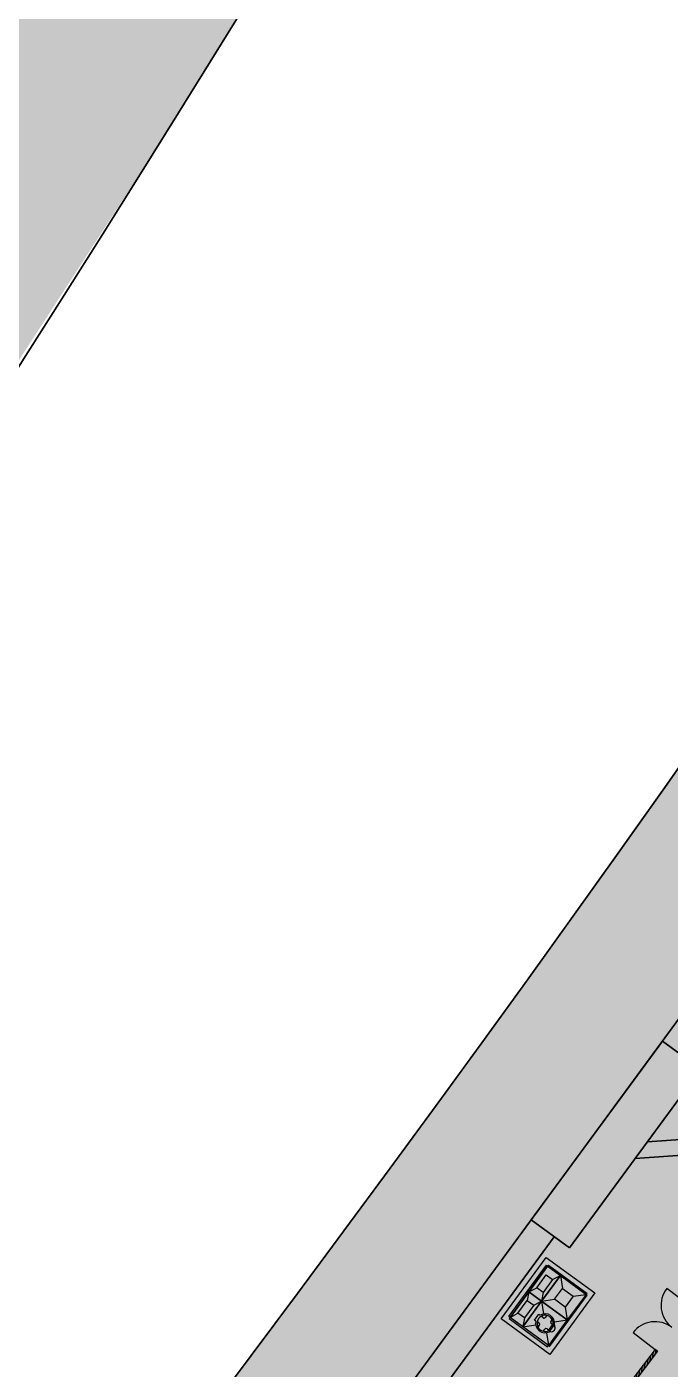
# Model space of a CAD drawing. Header units: millimetres. Extents: x 834311283 to 834708468, y 817882832 to 818197366.
# Drawn here: x 834508601 to 834528917, y 818035282 to 818077712 of the extents above; entities that cross this region are included whole.
import ezdxf

# ---------------------------------------------------------------- set-up
doc = ezdxf.new("R2010")
doc.units = ezdxf.units.MM
doc.header["$LTSCALE"] = 3
doc.linetypes.add('DIVIDE', pattern=[1.25, 0.5, -0.25, 0, -0.25, 0, -0.25])
for name, color, linetype in [('0-PL-CLWP', 6, 'DIVIDE'), ('BD-CB-SOLID-DH', 251, 'Continuous'), ('UAJ-00XREF', 7, 'Continuous')]:
    doc.layers.add(name, color=color, linetype=linetype)
for name, color, linetype, lineweight in [('Hatch (LTC&CB)', 252, 'Continuous', 35), ('UAJ-22INWA', 6, 'Continuous', 35), ('UAJ-22INWA-rc', 6, 'Continuous', 35), ('UAJ-23FLOR-h', 251, 'Continuous', 9), ('UAJ-28STRU', 6, 'Continuous', 35), ('UAJ-32INFR', 7, 'Continuous', 25)]:
    doc.layers.add(name, color=color, linetype=linetype, lineweight=lineweight)

# ---------------------------------------------------------------- blocks, each defined once
blk = doc.blocks.new('D-1750')
at = {"flags": 128}
blk.add_lwpolyline([(1750, 0), (1750, 875, 0.414214), (875, 0, 0.414214), (0, 875), (0, 0)], format="xyb", dxfattribs=at)
blk = doc.blocks.new('WT')
at = {"layer": '0-PL-CLWP', "color": 1, "ltscale": 500}
for p, q in [((834525202, 818038111), (834525453, 818038240)), ((834525453, 818038240), (834525416, 818038266)), ((834525453, 818038240), (834525416, 818038266)), ((834525453, 818038240), (834525515, 818037835)), ((834525264, 818037493), (834525515, 818037835)), ((834524609, 818037303), (834524860, 818037431)), ((834524860, 818037431), (834525264, 818037493)), ((834525606, 818037242), (834525264, 818037493))]:
    blk.add_line(p, q, dxfattribs=at)
at = {"layer": '0-PL-CLWP', "color": 1, "linetype": 'ByBlock', "ltscale": 500}
for p, q in [((834525453, 818038240), (834526262, 818037646)), ((834524454, 818037728), (834524705, 818037856)), ((834525515, 818037835), (834525857, 818037584)), ((834524454, 818037728), (834524407, 818037450)), ((834524907, 818037709), (834524860, 818037431)), ((834524860, 818037431), (834524922, 818037026)), ((834525857, 818037584), (834525606, 818037242)), ((834525857, 818037584), (834526262, 818037646)), ((834523861, 818036919), (834524112, 818037047)), ((834524905, 818036907), (834524843, 818036952)), ((834525020, 818036979), (834524974, 818036917)), ((834525606, 818037242), (834525669, 818036838)), ((834524314, 818036900), (834524267, 818036622)), ((834524267, 818036622), (834524671, 818036684)), ((834524780, 818036737), (834524718, 818036782)), ((834524745, 818036605), (834524791, 818036667)), ((834524915, 818036480), (834524961, 818036542)), ((834525031, 818036553), (834525083, 818036515)), ((834525190, 818036854), (834525144, 818036793)), ((834525155, 818036723), (834525207, 818036685)), ((834525264, 818036775), (834525669, 818036838)), ((834525013, 818036433), (834525075, 818036029))]:
    blk.add_line(p, q, dxfattribs=at)
at = {"layer": '0-PL-CLWP', "color": 1, "linetype": 'ByBlock', "lineweight": -2, "ltscale": 500}
blk.add_lwpolyline([(834525004, 818038816), (834526541, 818037689), (834525119, 818035749), (834523581, 818036876)], close=True, dxfattribs=at)
at = {"layer": '0-PL-CLWP', "color": 1, "linetype": 'ByBlock', "ltscale": 500}
blk.add_lwpolyline([(834523861, 818036919), (834523825, 818036946), (834525011, 818038564), (834525047, 818038537)], close=True, dxfattribs=at)
at = {"layer": '0-PL-CLWP', "color": 1, "linetype": 'ByBlock', "ltscale": 500, "elevation": 0}
for points in [[(834525047, 818038537), (834525453, 818038240), (834524860, 818037431), (834524454, 818037728)], [(834525000, 818038259), (834525202, 818038111), (834524906, 818037708), (834524705, 818037856)], [(834524860, 818037431), (834525453, 818038240), (834526262, 818037646), (834525669, 818036838)], [(834525047, 818038537), (834525074, 818038573), (834526288, 818037683), (834526262, 818037646)], [(834524454, 818037728), (834524860, 818037431), (834524267, 818036622), (834523861, 818036919)], [(834524407, 818037450), (834524609, 818037303), (834524313, 818036899), (834524112, 818037047)], [(834524267, 818036622), (834524860, 818037431), (834525669, 818036838), (834525075, 818036029)], [(834525075, 818036029), (834525112, 818036002), (834526298, 818037620), (834526262, 818037646)], [(834523861, 818036919), (834523834, 818036883), (834525049, 818035992), (834525075, 818036029)], [(834525214, 818036694), (834525242, 818036674), (834525103, 818036485), (834525076, 818036505)]]:
    blk.add_lwpolyline(points, close=True, dxfattribs=at)
blk.add_lwpolyline([(834524676, 818036799), (834524636, 818036828), (834524774, 818037017), (834524814, 818036987)], dxfattribs=at)
at = {"layer": '0-PL-CLWP', "color": 1, "linetype": 'ByBlock', "ltscale": 500}
for centre, radius, start, end in [((834524968, 818036730, 0), 255, 351.0952, 296.4066), ((834524968, 818036730, 0), 300, 350.0198, 120.841), ((834524968, 818036730, 0), 300, 166.6607, 297.4819), ((834524750, 818036696, 0), 50, 323.7509, 53.7509), ((834524934, 818036947, 0), 50, 233.7509, 323.7509), ((834525001, 818036512, 0), 50, 53.7509, 143.7509), ((834525185, 818036763, 0), 50, 143.7509, 233.7509), ((834525312, 818036669, 0), 50, 170.0198, 210.8424), ((834525129, 818036419, 0), 50, 76.6594, 117.4819)]:
    blk.add_arc(centre, radius, start, end, dxfattribs=at)
blk.add_ellipse((834525172, 818036579, 0), major_axis=(69.2, 94.4, 0), ratio=0.936049, start_param=3.518271, end_param=5.906507, dxfattribs=at)
blk = doc.blocks.new('GBP-LB02_LEV-6.53')
at = {"layer": 'BD-CB-SOLID-DH'}
h = blk.add_hatch(dxfattribs=at)
h.set_pattern_fill('ANSI31', color=256, scale=20, angle=30)
h.set_pattern_definition([(78.99886, (834571418.315, 818089075.37), (-62.333084, 12.117616), [])])
h.paths.add_polyline_path([(834524990, 818031385), (834525069, 818031324), (834528521, 818035847), (834528442, 818035908)])
at = {"layer": 'UAJ-23FLOR-h'}
h = blk.add_hatch(dxfattribs=at)
h.set_pattern_fill('EARTH', color=256, scale=180, angle=45)
h.set_pattern_definition([(48.99891, (833819452.5, 817786003.4), (-112.7269, 1612.5107), [1143, -1143]), (48.99891, (833819129, 817786284.6), (-112.7269, 1612.5107), [1143, -1143]), (48.99891, (833818805.5, 817786565.8), (-112.7269, 1612.5107), [1143, -1143]), (138.99891, (833818791.4, 817786767.3), (-1612.5107, -112.7269), [1143, -1143]), (138.99891, (833819072.6, 817787090.8), (-1612.5107, -112.7269), [1143, -1143]), (138.99891, (833819353.8, 817787414.3), (-1612.5107, -112.7269), [1143, -1143])])
h.paths.add_polyline_path([(834607546, 818192774), (834673233, 818197366), (834691374, 817937869), (834685588, 817937128), (834685106, 817940897), (834650588, 817936476), (834651070, 817932707), (834551919, 817920009), (834482027, 817893355), (834383076, 817886437), (834441506, 817949096), (834458454, 817967379), (834478638, 817989842), (834483448, 817995421), (834489787, 818002934), (834500656, 818016266), (834508244, 818025930), (834515684, 818035708), (834523692, 818046596), (834532219, 818058624), (834546606, 818080042), (834556457, 818095618), (834568418, 818115665), (834578622, 818133891), (834588349, 818152374), (834599173, 818174435)])
h.paths.add_polyline_path([(834640305, 818055633), (834646291, 818056052), (834642792, 818105911), (834636807, 818105492), (834634252, 818142031), (834610016, 818140337), (834609788, 818143597), (834587769, 818140310), (834567221, 818104370), (834565437, 818101393), (834564610, 818100024), (834562785, 818096939), (834556654, 818087091), (834555720, 818085607), (834554860, 818084258), (834550876, 818078006), (834545205, 818069586), (834542258, 818065226), (834541363, 818063900), (834537651, 818058369), (834531078, 818048811), (834524249, 818039614), (834520785, 818034889), (834515055, 818027076), (834507324, 818017200), (834503054, 818011762), (834508702, 817930984), (834535272, 817933687), (834599035, 817940173), (834631909, 817943517), (834645776, 817944928), (834645137, 817954063), (834645033, 817955560), (834644308, 817965929), (834644203, 817967425), (834643506, 817977407), (834643401, 817978903), (834642524, 817991453), (834642419, 817992949), (834641155, 818011284), (834643399, 818011441)], flags=16)
h.paths.add_polyline_path([(834450838, 817950882), (834498826, 817954237), (834500065, 817936520), (834506621, 817936978), (834507095, 817930195), (834500539, 817929736), (834500559, 817929437), (834452572, 817926082)], flags=16)
h = blk.add_hatch(dxfattribs=at)
h.set_pattern_fill('EARTH', color=256, scale=180, angle=45)
h.paths.add_polyline_path([(834567583, 818189980), (834311283, 818172063), (834331502, 817882832), (834364940, 817885169), (834473096, 818011284), (834480534, 818020120), (834485095, 818025710), (834491376, 818033619), (834497063, 818041013), (834493146, 818043679), (834512788, 818074029), (834518712, 818083675), (834526231, 818096325), (834534646, 818111073), (834545956, 818131981), (834557205, 818154199), (834564040, 818168497), (834570941, 818183576), (834574050, 818190432)])
h.paths.add_polyline_path([(834382131, 817956470), (834418269, 817958996), (834422062, 817963856), (834428403, 817964299), (834467239, 818010696), (834466445, 818021739), (834476098, 818035709), (834485267, 818048983), (834487015, 818051460), (834497268, 818067303), (834492893, 818129890), (834448057, 818126756), (834416897, 818105052), (834382061, 818080789), (834386167, 818022059), (834377588, 818021459)], flags=16)
at = {"layer": 'UAJ-22INWA', "lineweight": -3}
for p, q in [((834528442, 818035908), (834524990, 818031385)), ((834528521, 818035847), (834525069, 818031324))]:
    blk.add_line(p, q, dxfattribs=at)
at = {"layer": 'UAJ-22INWA'}
blk.add_line((834528442, 818035908), (834528521, 818035847), dxfattribs=at)
at = {"layer": 'UAJ-22INWA-rc'}
for points in [[(834493146, 818043679), (834501200, 818055911), (834502440, 818057805), (834503676, 818059702), (834504907, 818061602), (834506133, 818063506), (834507354, 818065412), (834508570, 818067322), (834509782, 818069234), (834510988, 818071150), (834512190, 818073068), (834513387, 818074990), (834514579, 818076915), (834515766, 818078842)], [(834545266, 818077982), (834543919, 818075926), (834542566, 818073875), (834541207, 818071828), (834539842, 818069785), (834538470, 818067746), (834537092, 818065711), (834535708, 818063681), (834534317, 818061655), (834532921, 818059633), (834531518, 818057615), (834530109, 818055602), (834528694, 818053592), (834527273, 818051588), (834525845, 818049587), (834524412, 818047592), (834522972, 818045600), (834521527, 818043613), (834520075, 818041630), (834518617, 818039652), (834517153, 818037678), (834515684, 818035708), (834514208, 818033744)]]:
    blk.add_lwpolyline(points, dxfattribs=at)
blk.add_blockref('WT', (0, 0))
at = {"layer": 'UAJ-32INFR', "lineweight": -2, "rotation": 52.64897007978507}
blk.add_blockref('D-1750', (834528442, 818035908), dxfattribs=at)
blk = doc.blocks.new('GBP-STR-B02-L1')
at = {"layer": 'UAJ-28STRU', "ltscale": 25}
blk.add_line((834525259, 818039469), (834515732, 818026476), dxfattribs=at)
at = {"layer": 'UAJ-28STRU'}
blk.add_lwpolyline([(834536347, 818056474), (834532382, 818050706), (834515006, 818027008), (834503078, 818011765), (834508702, 817930984), (834645776, 817944928), (834641138, 818011268), (834643382, 818011425), (834640293, 818055614), (834646279, 818056033), (834642792, 818105911), (834636806, 818105492), (834634252, 818142031), (834610016, 818140337), (834609788, 818143597), (834587769, 818140310), (834579234, 818125278), (834567221, 818104370), (834566712, 818103505), (834561579, 818095002), (834556163, 818086302), (834550876, 818078006), (834550325, 818077167), (834536346, 818056473)], dxfattribs=at)
at = {"layer": 'UAJ-28STRU', "ltscale": 2, "flags": 128}
blk.add_lwpolyline([(834525742, 818039114), (834529882, 818044759), (834528672, 818045646), (834524533, 818040001)], close=True, dxfattribs=at)
blk.add_lwpolyline([(834528202, 818042468), (834533877, 818042865), (834533473, 818042336), (834527815, 818041940)], dxfattribs=at)

msp = doc.modelspace()

# ---------------------------------------------------------------- hatches: boundary and pattern name
at = {"layer": 'Hatch (LTC&CB)'}
h = msp.add_hatch(color=256, dxfattribs=at)
h.dxf.hatch_style = 1
h.paths.add_polyline_path([(834559573, 818078678), (834559695, 818078866), (834553942, 818082817), (834550876, 818078006), (834545205, 818069586), (834541363, 818063900), (834537651, 818058369), (834531077, 818048811), (834524250, 818039614), (834520785, 818034889), (834514978, 818026972), (834507324, 818017201), (834503054, 818011762), (834508702, 817930984), (834645776, 817944928), (834645087, 817954781), (834632967, 817953934), (834631478, 817953723), (834621964, 817953058), (834621522, 817959379), (834622806, 817959468), (834618963, 818014436), (834612647, 818019927), (834608844, 818019662), (834608946, 818018195), (834608677, 818018177), (834608902, 818014954), (834601170, 818014414), (834600937, 818017756), (834599410, 818017649), (834599320, 818018971), (834594177, 818018611), (834593967, 818021624), (834594708, 818021676), (834594587, 818023403), (834592085, 818023228), (834592547, 818016618), (834580104, 818015748), (834579617, 818022703), (834578993, 818022660), (834577314, 818046679), (834552648, 818044954), (834552164, 818051887), (834556025, 818052157), (834555752, 818056051), (834562551, 818056526), (834562440, 818058112), (834556519, 818057698), (834555495, 818072358)])

# ---------------------------------------------------------------- block references
at = {"layer": 'UAJ-00XREF'}
for name in ['GBP-LB02_LEV-6.53', 'GBP-STR-B02-L1']:
    msp.add_blockref(name, (0, 0), dxfattribs=at)

doc.saveas('drawing.dxf')
